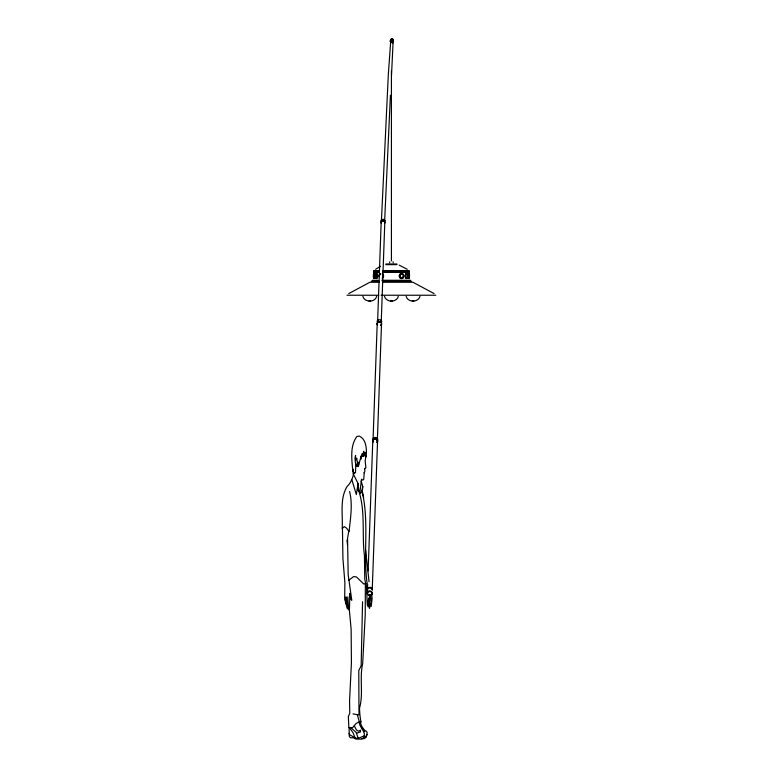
<?xml version="1.0" encoding="UTF-8"?>
<svg xmlns="http://www.w3.org/2000/svg" width="778" height="778" viewBox="0 0 778 778"><rect width="100%" height="100%" fill="white"/><g stroke="black" fill="none" stroke-linecap="round" stroke-linejoin="round"><path stroke-width="1.17" d="M349.73 593.721L350.79 599.196L351.782 600.276L348.174 574.728L347.542 538.561L348.758 531.228L346.57 528.126L344.246 526.609L342.184 528.495C343.079 514.482 339.461 499.058 347.134 486.396C350.625 483.517 352.833 477.459 353.504 474.444L358.084 483.517L358.93 491.443C365.553 511.671 361.751 534.574 364.444 555.57L364.765 578.978L365.602 583.529M373.635 275.344L373.635 276.657M373.955 277.989L373.741 273.807M374.062 276.657L374.062 275.344M408.781 275.344L408.781 276.657M409.102 275.995L409.15 274.206M409.209 276.657L409.209 275.344M381.434 220.699L388.31 74.717L390.702 41.399L391.733 40.388L393.104 41.788L391.519 75.203M373.654 275.402L373.664 274.731M374.043 277.269L374.043 276.598M362.558 601.725L361.157 665.715L358.775 670.587L358.998 714.943L352.969 713.903M367.479 588.975L367.654 584.161M368.13 570.896L372.788 440.708M373.119 437.975L377.204 323.59M377.622 321.363L381.171 222.284M384.789 222.654L381.249 321.732A1.828 1.4 2 0 0 380.86 320.692M377.379 439.619L381.512 324.027M377.554 441.194L372.254 589.461A2.402 1.848 2 0 0 369.511 587.39A2.402 1.848 2 0 0 367.663 589.928M408.8 275.402L408.936 273.555L409.131 274.848M409.189 277.269L409.189 276.598M347.795 596.872L348.651 609.816L347.883 608.843L346.395 596.989M384.643 221.049L390.41 95.247M349.108 727.566L349.254 736.221L350.265 737.777L353.484 737.807L355.925 739.1L361.235 739.1L363.647 737.758C366.944 731.904 359.125 727.722 359.203 721.858M371.612 592.719L372.098 598.613L371.203 606.441L370.581 596.006M391.013 42.741C387.998 40.018 393.824 36.936 393.347 40.981M390.537 42.119L390.799 39.435M390.731 42.459C389.603 40.728 391.781 37.791 393.094 39.941M390.935 40.826L391.071 39.172M391.159 40.602L391.237 39.396M390.439 41.74L391.402 38.988M391.431 40.456L391.509 39.24M391.733 40.388L391.772 38.9M392.054 40.398L392.161 38.91M392.355 40.485L392.433 39.27M392.482 42.975L393.376 41.827L392.53 39.026M392.637 40.651L392.705 39.435M392.375 42.722L392.725 41.36M392.793 40.446L392.871 39.231M392.812 42.79L392.559 41.759M393.075 40.719L393.143 39.513M393.269 41.059L393.337 39.853M393.279 42.197L393.444 40.223M373.722 277.153C373.216 280.848 373.255 271.007 373.722 274.848M374.004 277.795L374.024 277.153M408.82 274.848L408.839 274.206M409.15 277.795L409.189 274.731M355.828 464.048L355.478 472.81L354.107 472.742L353.98 473.481L353.708 472.771L353.504 474.444M362.772 486.571L362.334 491.463L363.608 497.385L361.712 491.297L362.772 486.571L361.157 480.999M365.884 456.316L365.164 460.848L365.893 467.724L364.61 468.706M373.712 274.371L373.848 273.467L373.994 274.371M373.936 274.206C374.714 271.794 374.335 280.644 373.994 277.62M408.849 274.371C407.993 271.396 408.917 282.365 408.8 276.598M409.16 274.371C409.724 272.106 409.529 280.868 409.131 277.153M409.131 277.62L408.995 278.534L408.956 278.018M358.084 483.517L356.343 494.575L351.909 479.88M389.603 262.701L389.846 261.787M370.717 603.747L369.462 608.445L369.55 598.379M359.844 492.785L361.546 479.151L362.801 480.182L363.773 479.248L364.211 472.674M373.965 278.193L373.654 276.598M347.737 607.978L347.046 608.104L345.792 602.182L345.51 597.134M369.142 605.479L368.198 606.986L368.597 598.01C366.584 621.428 367.342 583.656 365.854 583.461M390.605 39.766L390.809 41.244M390.857 39.873L391.023 41.078M393.104 41.788L392.647 42.576M349.837 593.361L349.497 608.697L348.914 607.812M365.359 583.597L365.232 614.708L362.674 663.683C359.29 677.998 363.647 693.743 359.504 708.213C359.718 713.066 360 717.53 361.109 722.276L360.068 721.546L361.537 725.971L364.804 730.688L366.244 731.057L367.177 732.526L366.273 737.184L364.221 738.643L361.751 738.808M376.678 296.35C375.084 302.671 364.474 302.671 362.869 296.35M398.326 296.35C396.731 302.671 386.112 302.671 384.517 296.35M419.974 296.35C418.37 302.671 407.76 302.671 406.165 296.35M346.22 604.224L344.664 599.332L344.887 582.615L342.923 558.643L342.446 527.717M408.946 273.982L408.995 273.467M360.156 493.612L361.712 491.297M367.216 734.597L366.127 736.114L363.832 737.32M359.407 722.451L360.068 721.546M407.127 278.193L406.7 278.534A2.538 1.264 -90 0 0 407.925 276.657M382.416 278.193L383.272 277.269A2.48 2.295 -90 0 0 383.272 274.731L382.436 273.807M375.589 269.276L380.442 266.29M348.544 580.466L353.601 576.586L356.412 576.955L363.822 584.035L367.158 583.286L366.691 580.203C363.696 552.516 368.412 524.304 363.268 496.87M364.085 472.761L364.863 471.371L364.726 468.726M348.758 293.578L369.871 282.268L379.528 282.268M356.587 733.197L360.418 731.962L360.496 730.192L358.493 731.164L356.538 730.124L354.233 725.728M364.386 735.696L359.864 737.719L356.023 738.38L349.847 734.831L349.05 733.343M391.324 40.203L392.462 40.242M370.717 598.457L369.706 598.01L369.122 594.295M368.957 301.018L370.591 301.018M390.605 301.018L392.238 301.018M412.252 301.018L413.886 301.018M385.907 263.985L396.936 263.985M385.907 264.646L396.936 264.646M373.644 270.812L379.032 270.812M382.533 270.812L409.199 270.812M373.644 270.987L378.847 270.987M382.533 270.987L409.199 270.987M373.644 271.658L378.847 271.658M382.533 271.658L409.199 271.658M373.644 271.804L379.032 271.804M382.533 271.804L409.199 271.804M373.897 272.193L379.11 272.193M382.659 272.193L408.946 272.193M373.897 272.368L379.11 272.368M382.659 272.368L408.946 272.368M372.361 280.284L377.943 280.284M381.891 280.284L410.492 280.284M371.242 281.179L379.246 281.179M382.309 281.179L411.601 281.179M382.727 282.268L412.972 282.268L434.085 293.578M347.027 295.232L378.75 295.251M381.084 295.232L435.816 295.232M363.686 731.651L364.688 731.388L364.493 730.746L361.459 728.305M399.172 265.133L407.254 269.276M348.758 531.228L349.089 531.462C350.421 518.236 352.852 504.708 349.623 491.54M400.427 278.193L399.571 277.269A2.48 2.295 -90 0 1 399.571 274.731L400.407 273.807A2.538 2.013 -90 0 1 403.15 274.731M350.781 727.566L356.139 732.399L358.133 738.021M356.966 466.625C355.021 463.503 354.69 458.981 355.585 455.412L355.381 458.728L355.809 460.187L356.742 458.028L357.501 463.882L358.113 462.103L357.763 465.866L358.697 463.727L358.269 466.557L361.118 456.19L360.924 458.067L361.42 455.714L361.002 459.039L362.285 453.545L362.441 456.336L363.734 451.269L363.559 456.501L364.551 453.263L364.629 455.023L364.979 452.29L365.572 457.425L366.107 455.538L366.263 456.093C366.584 450.054 366.895 439.58 359.28 436.079L356.849 436.526C349.575 446.436 351.977 459.934 352.765 471.429L352.901 468.998L353.173 474.21M357.442 489.041L358.93 491.443M390.945 42.294L390.702 41.399M349.351 727.566L353.076 732.769L354.972 737.67M392.997 261.787L393.24 262.701M384.633 220.719A1.614 1.303 3.1 0 0 382.795 219.581A1.614 1.303 3.1 0 0 381.434 221.049L381.56 221.36M357.384 714.943L359.348 721.78L356.071 723.511L352.706 727.566L348.865 727.566L348.34 716.567L349.779 713.329L349.565 700.706L351.413 663.06L351.141 629.451L349.225 608.571M369.054 581.779L365.602 550.202M408.849 277.62L408.878 278.193M346.969 540.068L347.474 544.59M408.82 277.153L408.839 277.795M374.004 274.206L374.024 274.848M374.043 274.731L374.043 275.402M391.422 70.808L391.422 260.873M407.964 275.995A2.538 1.264 -90 0 0 406.806 273.477A2.538 1.264 -90 0 0 405.445 275.558A2.538 1.264 -90 0 0 406.369 278.446L405.513 277.795A2.529 1.537 -90 0 1 405.114 275.344A2.529 1.537 -90 0 1 406.213 273.555L406.602 273.467A2.538 0.973 -90 0 1 407.584 275.995M403.354 276.657A2.538 2.013 -90 0 1 402.839 277.795L402.44 278.193A2.509 1.964 74.1 0 1 400.427 278.193M375.385 274.731A2.538 0.973 -90 0 0 375.541 277.804L376.153 278.534L377.33 277.795A2.529 1.537 -90 0 0 377.729 275.344A2.529 1.537 -90 0 0 376.63 273.555L376.251 273.467A2.538 0.973 -90 0 0 375.541 274.206M382.338 273.807A2.538 2.071 -90 0 1 382.338 278.193M379.304 276.657A2.538 2.071 -90 0 1 380.267 273.807M380.014 274.206A2.538 2.013 -90 0 0 379.421 275.995A2.295 1.877 -90 0 1 380.364 274.012M406.991 278.223A2.295 1.148 -90 0 1 405.562 276.394A2.295 1.148 -90 0 1 406.593 273.71A2.295 1.148 -90 0 1 407.847 275.995M407.808 276.598A2.295 1.148 -90 0 1 407.273 277.989M382.241 274.012A2.295 1.877 -90 0 1 382.241 277.989M407.555 276.657A2.538 0.973 -90 0 1 407.302 277.804M376.445 278.223A2.295 1.148 -90 0 1 375.015 275.597A2.295 1.148 -90 0 1 376.805 274.119A2.295 1.148 -90 0 1 376.717 277.989M367.654 590.278A2.402 1.848 2 0 1 369.19 587.779A2.402 1.848 2 0 1 372.224 589.325M368.305 594.567A2.402 1.848 2 0 1 368.577 591.465A2.402 1.848 2 0 1 372.127 593.021A2.402 1.848 2 0 1 368.85 594.81M377.544 324.893A2.324 1.789 2 0 1 377.914 322.393A2.324 1.789 2 0 1 381.171 322.724A2.324 1.789 2 0 1 380.802 325.223M376.017 437.858A2.169 1.663 2 0 1 376.97 440.416M373.479 438.384A2.169 1.663 2 0 1 374.354 437.858M377.661 324.825A2.169 1.663 2 0 1 378.011 322.491A2.169 1.663 2 0 1 381.045 322.792A2.169 1.663 2 0 1 380.705 325.126M381.56 223.325A1.828 1.4 2 0 1 382.708 221.078A1.828 1.4 2 0 1 384.682 223.004M367.479 590.327A2.587 1.994 2 0 1 369.803 587.575A2.587 1.994 2 0 1 372.263 590.327M372.973 441.661A2.402 1.848 2 0 1 375.434 439.123A2.402 1.848 2 0 1 377.097 442.079M377.768 322.082A1.828 1.4 2 0 1 378.303 320.429M373.187 442.137A2.538 1.955 2 0 1 373.586 439.405A2.538 1.955 2 0 1 377.155 439.764A2.538 1.955 2 0 1 376.746 442.497M381.444 223.393A1.974 1.517 2 0 1 382.688 220.962A1.974 1.517 2 0 1 384.818 223.053M372.895 440.144A2.538 1.955 2 0 1 374.014 437.664A2.538 1.955 2 0 1 377.34 438.354A2.538 1.955 2 0 1 376.805 440.951M377.622 322.637A2.324 1.789 2 0 1 379.09 319.777A2.324 1.789 2 0 1 381.599 322.228M381.492 221.808A1.974 1.517 2 0 1 381.677 219.766A1.974 1.517 2 0 1 384.342 219.766A1.974 1.517 2 0 1 384.624 221.808M381.434 221.049A1.614 1.245 2 0 1 383.632 219.736M384.001 219.892A1.614 1.245 2 0 1 384.517 220.407M376.474 278.446L375.91 278.446A2.538 1.264 -90 0 1 375.113 274.546A2.538 1.264 -90 0 1 377.184 274.546A2.538 1.264 -90 0 1 376.474 278.446M403.004 277.795A2.538 2.071 -90 0 0 402.08 273.555A2.538 2.071 -90 0 0 399.532 276.657A2.538 2.071 -90 0 0 403.004 277.795M407.954 277.153A2.295 1.148 -90 0 0 406.962 273.7A2.295 1.148 -90 0 0 405.97 277.153A2.295 1.148 -90 0 0 407.954 277.153M403.169 277.153A2.295 1.877 -90 0 0 401.536 273.7A2.295 1.877 -90 0 0 399.911 277.153A2.295 1.877 -90 0 0 403.169 277.153M403.344 277.153A2.295 1.877 -90 0 0 401.72 273.7A2.295 1.877 -90 0 0 400.087 277.153A2.295 1.877 -90 0 0 403.344 277.153M376.688 277.62A2.295 1.148 -90 0 0 376.173 273.778A2.295 1.148 -90 0 0 374.772 276.598A2.295 1.148 -90 0 0 376.688 277.62M368.295 594.849A2.402 1.848 2 0 0 372.108 593.624A2.402 1.848 2 0 0 368.762 591.679A2.402 1.848 2 0 0 368.295 594.849M368.189 594.684A2.587 1.994 2 0 0 372.302 593.361A2.587 1.994 2 0 0 368.694 591.261A2.587 1.994 2 0 0 368.189 594.684"/></g></svg>
